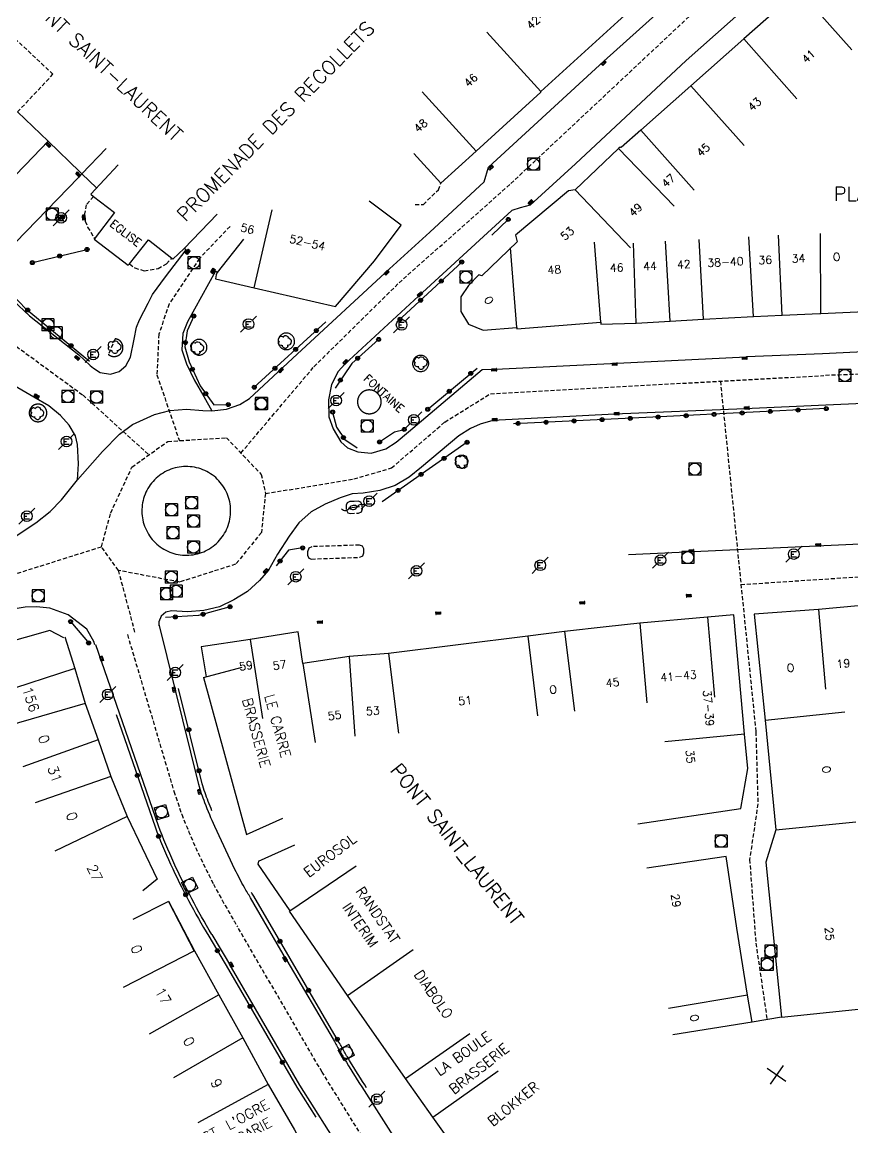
# Model space of a CAD drawing. Header units: millimetres. Extents: x 255000 to 256000, y 143000 to 144000.
# Drawn here: x 255532.5 to 255636.2, y 143504.8 to 143642.9 of the extents above; entities that cross this region are included whole.
import ezdxf
from ezdxf.enums import TextEntityAlignment as Align

# ---------------------------------------------------------------- set-up
doc = ezdxf.new("R2010")
doc.units = ezdxf.units.MM
doc.linetypes.add('DASHED', pattern=[0.75, 0.5, -0.25])
doc.layers.get('0').update_dxf_attribs({"linetype": 'CONTINUOUS'})
for name, color, linetype in [('W0001', 6, 'DASHED'), ('W0008', 7, 'CONTINUOUS'), ('W0100', 7, 'CONTINUOUS'), ('W0112', 1, 'DASHED'), ('W0300', 7, 'CONTINUOUS'), ('W0310', 3, 'CONTINUOUS'), ('W0322', 7, 'CONTINUOUS'), ('W0400', 7, 'CONTINUOUS'), ('W0420', 7, 'CONTINUOUS'), ('W0471', 7, 'CONTINUOUS'), ('W0984', 7, 'CONTINUOUS'), ('W0989', 7, 'CONTINUOUS'), ('W0991', 7, 'CONTINUOUS'), ('W1102', 7, 'CONTINUOUS')]:
    doc.layers.add(name, color=color, linetype=linetype)
doc.styles.get("Standard").update_dxf_attribs({"font": 'romans.shx', "width": 0.85})

# ---------------------------------------------------------------- blocks, each defined once
blk = doc.blocks.new('t991o')
at = {"color": 0, "linetype": 'Continuous'}
for p, q in [((-1, 1), (1, -1)), ((-1, -1), (1, 1))]:
    blk.add_line(p, q, dxfattribs=at)
blk = doc.blocks.new('T400')
for p, q in [((-0.15, 0.3), (0.15, 0.3)), ((-0.15, -0.25), (-0.15, 0.3)), ((-0.15, 0.15), (0.15, 0.15)), ((-0.15, 0), (0.15, 0)), ((0.15, 0.3), (0.15, -0.25)), ((-0.15, -0.15), (0.15, -0.15)), ((-0.15, -0.25), (-0.15, -0.3)), ((-0.15, -0.3), (0.15, -0.3)), ((0.15, -0.3), (0.15, -0.25))]:
    blk.add_line(p, q)
blk = doc.blocks.new('T420')
for p, q in [((0.75, 0.75), (-0.75, 0.75)), ((-0.75, 0.75), (-0.75, -0.75)), ((0.75, 0.75), (0.75, -0.75)), ((0.75, -0.75), (-0.75, -0.75))]:
    blk.add_line(p, q)
blk.add_ellipse((0, 0), major_axis=(-0.53, 0.53), ratio=1, start_param=3.926991, end_param=10.210176)
blk = doc.blocks.new('T471')
for p, q in [((-0.333334, 0.333334), (-0.333334, -0.333334)), ((-0.333334, 0.333334), (0.333334, 0.333334)), ((-0.333334, 0), (0, 0)), ((0.500001, 0.500001), (1.000002, 1.000002)), ((-0.500001, -0.500001), (-1.000002, -1.000002)), ((-0.333334, -0.333334), (0.333334, -0.333334))]:
    blk.add_line(p, q)
blk.add_ellipse((0, 0), major_axis=(0.471405, 0.471405), ratio=1, start_param=5.4977871438, end_param=11.780972451)
blk = doc.blocks.new('T300')
for p, q in [((-0.8, 0.51), (-0.86, 0.34)), ((-0.86, 0.34), (-0.86, 0.17)), ((-0.86, 0.17), (-0.74, 0.06)), ((-0.69, 0.63), (-0.8, 0.51)), ((-0.8, -0.06), (-0.74, 0.06)), ((-0.74, 0.06), (-0.69, 0.11)), ((-0.57, 0.69), (-0.69, 0.63)), ((-0.46, 0.69), (-0.57, 0.69)), ((-0.29, 0.63), (-0.46, 0.69)), ((-0.29, 0.63), (-0.17, 0.74)), ((-0.23, 0.57), (-0.29, 0.63)), ((-0.17, 0.74), (-0.06, 0.8)), ((-0.06, 0.8), (0.06, 0.8)), ((0.06, 0.8), (0.23, 0.74)), ((0.23, 0.74), (0.34, 0.63)), ((0.34, 0.63), (0.4, 0.51)), ((0.46, 0.46), (0.34, 0.46)), ((0.4, 0.51), (0.4, 0.46)), ((0.57, 0.4), (0.46, 0.46)), ((0.57, 0.4), (0.69, 0.29)), ((0.69, 0.29), (0.74, 0.17)), ((0.74, 0.06), (0.69, -0.17)), ((0.74, 0.17), (0.74, 0.06)), ((-0.8, -0.17), (-0.8, -0.06)), ((-0.8, -0.23), (-0.8, -0.17)), ((-0.74, -0.34), (-0.8, -0.23)), ((-0.69, -0.4), (-0.74, -0.34)), ((-0.51, -0.46), (-0.69, -0.4)), ((-0.4, -0.46), (-0.51, -0.46)), ((-0.4, -0.46), (-0.34, -0.46)), ((-0.34, -0.46), (-0.34, -0.4)), ((-0.34, -0.51), (-0.34, -0.46)), ((-0.29, -0.63), (-0.34, -0.51)), ((-0.17, -0.74), (-0.29, -0.63)), ((-0.06, -0.8), (-0.17, -0.74)), ((0.06, -0.8), (-0.06, -0.8)), ((0.17, -0.74), (0.06, -0.8)), ((0.23, -0.69), (0.17, -0.74)), ((0.29, -0.46), (0.23, -0.46)), ((0.29, -0.63), (0.23, -0.69)), ((0.46, -0.4), (0.29, -0.46)), ((0.34, -0.51), (0.29, -0.63)), ((0.34, -0.51), (0.34, -0.46)), ((0.57, -0.34), (0.46, -0.4)), ((0.63, -0.29), (0.57, -0.34)), ((0.69, -0.17), (0.63, -0.29))]:
    blk.add_line(p, q)
blk = doc.blocks.new('t322o')
at = {"color": 0, "linetype": 'Continuous'}
for radius in [0.25, 0.15]:
    blk.add_circle((0, 0), radius, dxfattribs=at)
blk = doc.blocks.new('t310o')
at = {"color": 0, "linetype": 'Continuous'}
for centre, start, end in [((-0.5, 0.38), 216.8699, 323.1304), ((0.5, -0.37), 36.8699, 143.1303)]:
    blk.add_arc(centre, 0.625, start, end, dxfattribs=at)

msp = doc.modelspace()

# ---------------------------------------------------------------- linework, layer by layer
at = {"layer": 'W0001'}
msp.add_line((255544.5, 143574.42), (255546.56, 143566.63), dxfattribs=at)
for points in [[(255911.01, 143716.81), (255893.65, 143710.87), (255879.8, 143705.88), (255868.29, 143701.37), (255854.6, 143695.61), (255837.48, 143686.89), (255825.19, 143679.42), (255819.59, 143676.14), (255807.61, 143667.11), (255795.63, 143658.24), (255785.21, 143650.61), (255768.87, 143640.8), (255754.24, 143631.46), (255745.06, 143625.86), (255735.89, 143621.34), (255720.79, 143613.71), (255705.39, 143605.46), (255701.06, 143603.55), (255697.76, 143602.74), (255694.7, 143601.87), (255691.4, 143601.31), (255686.92, 143600.81), (255671.53, 143600.06), (255632.6, 143598.74)], [(255559.81, 143589.06), (255568.92, 143599.83), (255579.55, 143610.31), (255593.51, 143622.71), (255616.65, 143644.41)], [(255493.96, 143632.75), (255507.19, 143618.58), (255518.08, 143610.32), (255529.35, 143604.16), (255540.1, 143596.29), (255548.32, 143588.83)], [(255558.46, 143617.37), (255554.63, 143613.36), (255550.85, 143607.68), (255549.56, 143603.89), (255549.33, 143598.82), (255552.13, 143590.6)], [(255622.24, 143572.63), (255685.63, 143576.81), (255690.92, 143577.59), (255696.36, 143579.46), (255699.63, 143582.89), (255702.43, 143586.93), (255703.21, 143589.74), (255703.36, 143593.32), (255702.28, 143597.36), (255700.02, 143603.3)], [(255455.27, 143557.64), (255470.5, 143560.96), (255482.98, 143560.16), (255492.72, 143561.77), (255514.02, 143568.41), (255542.4, 143577.35), (255543.57, 143581.58), (255546.2, 143587.31), (255550.67, 143590.51), (255558, 143590.97), (255562.35, 143586.39), (255562.88, 143583.99), (255573.92, 143585.82), (255578.61, 143587.19), (255585.26, 143592.92), (255590.98, 143596.47), (255632.6, 143598.74)], [(255619.67, 143598.04), (255624.1, 143554.25), (255624.35, 143545.23), (255623.32, 143538.27), (255624.1, 143527.83), (255625.5, 143518.29)], [(255562.87, 143584.02), (255562.37, 143579.15), (255559.15, 143575.16), (255552.17, 143572.94), (255544.52, 143574.39), (255542.4, 143577.35)], [(255545.65, 143566.38), (255551.44, 143546.81), (255552.42, 143543.93)]]:
    msp.add_lwpolyline(points, dxfattribs=at)
msp.add_lwpolyline([(255585.24, 143487.14), (255569.94, 143511.74), (255559.39, 143529.87, -0.014565), (255556.38, 143535.22, -0.027397), (255552.42, 143543.93)], format="xyb", dxfattribs=at)
at = {"layer": 'W0008'}
for p, q in [((255531.92, 143631.66), (255535.73, 143628.02)), ((255539.96, 143623.95), (255542.98, 143627.1)), ((255539.96, 143623.95), (255541.8, 143622.18)), ((255608.21, 143576.4), (255637.13, 143577.71)), ((255565.56, 143525.68), (255561.02, 143533.49)), ((255556.19, 143528.93), (255558.65, 143524.78))]:
    msp.add_line(p, q, dxfattribs=at)
for points in [[(255578.38, 143612.05), (255583.38, 143616.65), (255590.18, 143622.92), (255590.72, 143624.75), (255605.14, 143637.99), (255631.01, 143661.29), (255655.21, 143682.75), (255667.53, 143693.59), (255669.17, 143693.77), (255678.3, 143701.99), (255681.93, 143705), (255682.06, 143705.09), (255682.58, 143706.9), (255699.46, 143721.87), (255728.11, 143747.13), (255729.21, 143748.47), (255729.49, 143749.08), (255729.73, 143750.04), (255729.8, 143751.74), (255729.82, 143753.36), (255720.77, 143768.08)], [(255773.9, 143763.79), (255748.22, 143748.32), (255726.25, 143735.17), (255722.29, 143732.54), (255714.02, 143725.45), (255695.8, 143709.31), (255687.21, 143701.61), (255685.35, 143701.32), (255681.67, 143697.9), (255672.48, 143690), (255672.09, 143688.37), (255646.52, 143665.74), (255615.42, 143638.09), (255601.58, 143625.2), (255595.93, 143620.03), (255594.67, 143619.68), (255593.64, 143619.36)], [(255632.42, 143601.5), (255650.35, 143602.35), (255688.58, 143604.13), (255691.64, 143604.41), (255694.4, 143604.91), (255697.15, 143605.61), (255700.19, 143606.58), (255704.19, 143608.2), (255721.87, 143617.91), (255723.61, 143621.19), (255732.38, 143625.43), (255736.55, 143627.66), (255740.09, 143629.84), (255744.05, 143632.43), (255760.41, 143643.23), (255764.33, 143645.78), (255767.55, 143644.14), (255771.84, 143646.7), (255776.43, 143649.5), (255783.08, 143653.57), (255783.88, 143654.04)], [(255525.72, 143617.69), (255532.91, 143625.04), (255535.73, 143628.02), (255539.71, 143624.2), (255539.96, 143623.95), (255539.53, 143623.48), (255530.38, 143614.01)], [(255593.64, 143619.36), (255581.99, 143608.66), (255572.79, 143600.14), (255571.97, 143599.24), (255571.12, 143597.6), (255570.74, 143595.7), (255570.8, 143593.59), (255571.32, 143592.1), (255572.3, 143590.45), (255573.12, 143589.71), (255574.39, 143589.19), (255576.07, 143589.02), (255577.92, 143589.57), (255579.2, 143590.4), (255580.72, 143591.69), (255589.92, 143599.51), (255591.64, 143599.55), (255606.79, 143600.3), (255622.89, 143601.06), (255622.97, 143601.1), (255632.42, 143601.5)], [(255539.4, 143585.69), (255539.52, 143587.7), (255539.43, 143590.13), (255539.17, 143591.21), (255538.37, 143592.55), (255537.3, 143593.73), (255535.82, 143594.95), (255533.95, 143596.04), (255526.73, 143600.25), (255523.69, 143602.04), (255510.77, 143612), (255507.86, 143615), (255505.16, 143617.67), (255505.31, 143617.8)], [(255531.37, 143608.12), (255533.41, 143606.19), (255539.57, 143601.31), (255541.01, 143600.01), (255541.39, 143599.65), (255542.26, 143599.12), (255543.55, 143598.92), (255544.63, 143599.25), (255545.43, 143599.93), (255546.01, 143601.04), (255546.47, 143603.27), (255546.76, 143604.79), (255547.14, 143605.68), (255548.23, 143607.77), (255548.79, 143608.85), (255550.41, 143611.07), (255552.98, 143614.42), (255552.72, 143614.62)], [(255527.57, 143576.63), (255531.64, 143578.63), (255534.2, 143580.32), (255536.01, 143581.77), (255537.41, 143583.22), (255539.4, 143585.69), (255542.53, 143589.26), (255544.65, 143591.41), (255546.29, 143592.61), (255549.01, 143593.86), (255550.95, 143594.36), (255553.01, 143594.52), (255555.04, 143594.35), (255556.2, 143594.33), (255558.03, 143594.53), (255559.66, 143595.11), (255560.88, 143595.87), (255566.84, 143601.42), (255578.38, 143612.05)], [(255556.83, 143611.59), (255556.64, 143611.76), (255553.15, 143605.44), (255552.58, 143603.97), (255552.45, 143601.95), (255553.03, 143600.19), (255553.98, 143598.19), (255555.18, 143596.11), (255556.2, 143594.33)], [(255715.42, 143607.85), (255701.91, 143600.6), (255699.53, 143599.54), (255697.48, 143598.83), (255695.91, 143598.44), (255692.68, 143597.82), (255687.34, 143597.46), (255632.85, 143595.05)], [(255632.85, 143595.05), (255622.71, 143594.58), (255606.47, 143593.9), (255591.26, 143593.1), (255589.68, 143592.67), (255588.48, 143592.14), (255587.02, 143591.19), (255582.37, 143587.31), (255580.8, 143586.04), (255579.05, 143585.02), (255577.14, 143584.38), (255575.09, 143584.04), (255573.69, 143583.94), (255572.21, 143583.47), (255570.35, 143582.69), (255568.6, 143581.71), (255567.05, 143580.34), (255565.83, 143578.67), (255564.38, 143576.41), (255563.27, 143574.42), (255562.12, 143573.14), (255560.64, 143571.77), (255558.93, 143570.7), (255557.15, 143569.86), (255555.18, 143569.39), (255553.15, 143569.21), (255551.13, 143569.33), (255550.42, 143569.18), (255549.85, 143568.7), (255549.58, 143567.97), (255549.57, 143567.48)], [(255541.58, 143565.11), (255541.44, 143565.52), (255540.56, 143567.07), (255538.24, 143568.83), (255535.94, 143569.69), (255534.31, 143569.86), (255532.87, 143569.82), (255531.37, 143569.55), (255530.37, 143569.28)]]:
    msp.add_lwpolyline(points, dxfattribs=at)
for points in [[(255564.79, 143603.77, 0.049127), (255564.65, 143603.62, 0.049127), (255564.55, 143603.44, 0.049127), (255564.48, 143603.25, 0.049127), (255564.45, 143603.05, 0.049127), (255564.46, 143602.85, 0.049127), (255564.51, 143602.66, 0.049126), (255564.6, 143602.47, 0.049126), (255564.72, 143602.31, 0.049126), (255564.87, 143602.17, 0.049126), (255565.04, 143602.07, 0.049127), (255565.23, 143602, 0.049127), (255565.43, 143601.97, 0.049127), (255565.64, 143601.98, 0.049127), (255565.83, 143602.03, 0.049127), (255566.02, 143602.12, 0.049127), (255566.18, 143602.24, 0.049127), (255566.31, 143602.39, 0.049127), (255566.42, 143602.56, 0.049127), (255566.49, 143602.76, 0.049127), (255566.51, 143602.96, 0.049127), (255566.5, 143603.16, 0.049127), (255566.45, 143603.35, 0.049126), (255566.37, 143603.54, 0.049126), (255566.25, 143603.7, 0.049126), (255566.1, 143603.84, 0.049126), (255565.92, 143603.94, 0.049127), (255565.73, 143604.01, 0.049127), (255565.53, 143604.04, 0.049127), (255565.33, 143604.03, 0.049127), (255565.13, 143603.98, 0.049127), (255564.95, 143603.89, 0.049127)], [(255554.75, 143603.24, 0.049154), (255554.56, 143603.25, 0.04915), (255554.37, 143603.23, 0.049142), (255554.18, 143603.17, 0.049132), (255554.02, 143603.07, 0.049121), (255553.87, 143602.94, 0.049111), (255553.76, 143602.79, 0.049104), (255553.67, 143602.62, 0.0491), (255553.62, 143602.43, 0.0491), (255553.61, 143602.24, 0.049104), (255553.63, 143602.05, 0.049111), (255553.69, 143601.87, 0.049121), (255553.79, 143601.7, 0.049132), (255553.92, 143601.56, 0.049142), (255554.07, 143601.44, 0.04915), (255554.24, 143601.35, 0.049154), (255554.43, 143601.3, 0.049154), (255554.62, 143601.29, 0.04915), (255554.81, 143601.32, 0.049142), (255554.99, 143601.38, 0.049132), (255555.16, 143601.47, 0.049121), (255555.3, 143601.6, 0.049111), (255555.42, 143601.75, 0.049104), (255555.51, 143601.93, 0.0491), (255555.56, 143602.11, 0.0491), (255555.57, 143602.3, 0.049104), (255555.54, 143602.49, 0.049111), (255555.48, 143602.68, 0.049121), (255555.39, 143602.84, 0.049132), (255555.26, 143602.99, 0.049142), (255555.11, 143603.1, 0.04915), (255554.93, 143603.19, 0.049154)], [(255582, 143599.27, 0.04913), (255582.19, 143599.24, 0.04913), (255582.39, 143599.25, 0.049129), (255582.58, 143599.3, 0.049128), (255582.76, 143599.38, 0.049126), (255582.92, 143599.5, 0.049125), (255583.05, 143599.64, 0.049124), (255583.16, 143599.81, 0.049123), (255583.22, 143599.99, 0.049123), (255583.26, 143600.19, 0.049124), (255583.25, 143600.39, 0.049125), (255583.2, 143600.58, 0.049126), (255583.12, 143600.76, 0.049128), (255583, 143600.92, 0.049129), (255582.86, 143601.05, 0.04913), (255582.69, 143601.15, 0.04913), (255582.5, 143601.22, 0.04913), (255582.31, 143601.25, 0.04913), (255582.11, 143601.24, 0.049129), (255581.92, 143601.2, 0.049128), (255581.74, 143601.11, 0.049126), (255581.58, 143601, 0.049125), (255581.45, 143600.85, 0.049124), (255581.34, 143600.68, 0.049123), (255581.28, 143600.5, 0.049123), (255581.25, 143600.3, 0.049124), (255581.25, 143600.11, 0.049125), (255581.3, 143599.92, 0.049126), (255581.38, 143599.74, 0.049128), (255581.5, 143599.58, 0.049129), (255581.64, 143599.44, 0.04913), (255581.81, 143599.34, 0.04913)], [(255556.76, 143577.77, 0.04913), (255557.48, 143578.58, 0.049129), (255558.03, 143579.52, 0.049128), (255558.38, 143580.54, 0.049127), (255558.53, 143581.62, 0.049126), (255558.46, 143582.7, 0.049125), (255558.19, 143583.76, 0.049125), (255557.71, 143584.73, 0.049124), (255557.06, 143585.6, 0.049124), (255556.24, 143586.32, 0.049125), (255555.3, 143586.87, 0.049125), (255554.28, 143587.22, 0.049126), (255553.2, 143587.37, 0.049127), (255552.12, 143587.31, 0.049128), (255551.07, 143587.03, 0.049129), (255550.09, 143586.55, 0.04913), (255549.22, 143585.9, 0.04913), (255548.5, 143585.08, 0.049129), (255547.95, 143584.15, 0.049128), (255547.6, 143583.12, 0.049127), (255547.45, 143582.04, 0.049126), (255547.52, 143580.96, 0.049125), (255547.79, 143579.91, 0.049125), (255548.27, 143578.93, 0.049124), (255548.92, 143578.07, 0.049124), (255549.74, 143577.34, 0.049125), (255550.68, 143576.8, 0.049125), (255551.7, 143576.44, 0.049126), (255552.78, 143576.29, 0.049127), (255553.86, 143576.36, 0.049128), (255554.91, 143576.63, 0.049129), (255555.89, 143577.11, 0.04913)]]:
    msp.add_lwpolyline(points, format="xyb", close=True, dxfattribs=at)
for points in [[(255561.02, 143533.49, -0.012492), (255560.26, 143534.78, -0.017454), (255559.07, 143537.05), (255556.56, 143542.41, -0.018956), (255555.32, 143545.37, -0.029656), (255554.55, 143547.64), (255549.59, 143567.67)], [(255556.19, 143528.93, -0.021078), (255553.68, 143533.39, -0.034286), (255549.52, 143542.5), (255541.7, 143565.08)], [(255536.28, 143486.31), (255548.2, 143487.9), (255562.6, 143489.79), (255563.82, 143488.24), (255570.59, 143489.12, 0.230675), (255574.29, 143491.92, 0.109775), (255575, 143494.2, 0.042414), (255575, 143496.54, 0.124496), (255574.33, 143498.78), (255567.17, 143510.09), (255558.65, 143524.78)], [(255565.56, 143525.68), (255571.32, 143515.84, -0.004678), (255572.01, 143514.62, 0.006752), (255572.71, 143513.4, 0.007831), (255574.9, 143509.88), (255585.16, 143493.83), (255597.64, 143474.38)]]:
    msp.add_lwpolyline(points, format="xyb", dxfattribs=at)
at = {"layer": 'W0100'}
for p, q in [((255555.13, 143561.01), (255559.95, 143562.33)), ((255555.13, 143561.01), (255560.5, 143541.39)), ((255560.5, 143541.39), (255565.06, 143543.43)), ((255561.99, 143538.07), (255566.55, 143540.11)), ((255550.77, 143533.05), (255546.32, 143530.78)), ((255550.77, 143533.05), (255553.96, 143526.82)), ((255565.88, 143531.84), (255565.93, 143531.87))]:
    msp.add_line(p, q, dxfattribs=at)
for points in [[(255581.4, 143626.47), (255584.77, 143622.77), (255589.17, 143626.78), (255597.27, 143634.13), (255597.24, 143634.23), (255606.86, 143642.96), (255612.83, 143648.38), (255619.03, 143654.01), (255615.67, 143657.71)], [(255629.46, 143646.89), (255622.58, 143640.78), (255616, 143634.93), (255609.75, 143629.39), (255607.3, 143627.21), (255607.18, 143627.28), (255606.97, 143627.08), (255601.54, 143621.92), (255600.7, 143621.8), (255594.1, 143616.29), (255594.3, 143615.44)], [(255632.1, 143606.47), (255632.22, 143606.47), (255636.8, 143606.69), (255644.07, 143606.99), (255653.1, 143607.45), (255657.16, 143607.57), (255665.1, 143607.87), (255672.59, 143608.34), (255673.21, 143606.47), (255677.27, 143607.56), (255682.35, 143609.13), (255682.36, 143608.89), (255690.11, 143609.9), (255700.43, 143614.46), (255710.1, 143618.98), (255719.02, 143622.94), (255723.58, 143624.94), (255746.06, 143636.25), (255743.81, 143640.71)], [(255544.47, 143625.07), (255541.08, 143621.39), (255541.41, 143621.09), (255544.04, 143619.11), (255541.48, 143615.77), (255545.72, 143612.52), (255545.91, 143612.68), (255548.29, 143615.67), (255551.19, 143613.38), (255551.32, 143613.27), (255552.72, 143614.62), (255556.84, 143618.91)], [(255560.13, 143615.78), (255556.83, 143611.59), (255556.73, 143611.32), (255556.63, 143610.82), (255561.47, 143609.7), (255571.62, 143607.34), (255576.47, 143613.07), (255579.81, 143617.53), (255575.81, 143620.53)], [(255594.3, 143615.44), (255589.88, 143611.18), (255589.53, 143611.3), (255588.23, 143609.97), (255587.28, 143608.55), (255587.27, 143606.73), (255588.23, 143605.17), (255590.04, 143604.4), (255594.24, 143604.73), (255594.26, 143604.58), (255604.73, 143605.41), (255604.76, 143605.15), (255609.14, 143605.29), (255613.39, 143605.53), (255617.58, 143605.76), (255623.79, 143606.1), (255627.38, 143606.26), (255632.1, 143606.47)], [(255609.37, 143542.74), (255622.23, 143544.67), (255623.09, 143549.66), (255622.69, 143553.92), (255621.36, 143568.83), (255618.06, 143568.55), (255609.6, 143567.81), (255605.41, 143567.35)], [(255636.89, 143569.96), (255631.92, 143569.52), (255623.88, 143568.91), (255625.27, 143555.68), (255626.61, 143542), (255625.34, 143537.95), (255627.32, 143518.61), (255623.63, 143517.96), (255623.06, 143521.34), (255621.72, 143529.69), (255620.38, 143538.67), (255610.48, 143537.19)], [(255537.7, 143565.98), (255535.97, 143566.9), (255526.39, 143564.19), (255513.41, 143560.45), (255500.47, 143556.72), (255493.97, 143554.84), (255487.44, 143552.96), (255482.46, 143551.53), (255481.08, 143548.95), (255483.46, 143543.32), (255485.19, 143539.11), (255489.82, 143541.01)], [(255537.81, 143566.09), (255539.08, 143562.16), (255540.36, 143557.78), (255542, 143553.22), (255543.58, 143548.65), (255545.61, 143543.64), (255549.36, 143535.82), (255547.56, 143534.37)], [(255605.41, 143567.35), (255600.22, 143566.75), (255595.62, 143566.17), (255578.25, 143564.01), (255573.32, 143563.66), (255573.32, 143563.65), (255567.56, 143562.76), (255566.94, 143566.71), (255560.95, 143565.78), (255554.85, 143564.83), (255555.49, 143561.11)], [(255561.99, 143538.07), (255561.94, 143537.72), (255565.93, 143531.87)], [(255550.78, 143533.06), (255554, 143526.86), (255557.04, 143521.39), (255560.05, 143516), (255563.23, 143510.17), (255566.5, 143504.5), (255570.62, 143497), (255570.85, 143495.51), (255570.77, 143495.08), (255570.12, 143493.76), (255569.81, 143493.41), (255568.47, 143492.69), (255561.11, 143491.7), (255553.19, 143490.84), (255546.15, 143489.88), (255539.27, 143489.02)], [(255602.65, 143481.07), (255599, 143482.29), (255593.44, 143490.18), (255594.49, 143490.93), (255589.92, 143497.46), (255583.79, 143506.08), (255580.38, 143510.94), (255573.13, 143521.3), (255565.88, 143531.84)]]:
    msp.add_lwpolyline(points, dxfattribs=at)
at = {"layer": 'W0112'}
msp.add_line((255544.12, 143603.33), (255543.26, 143601.38), dxfattribs=at)
for points in [[(255530.85, 143630.61), (255531.92, 143631.66), (255536.35, 143636.37), (255525.41, 143646.64)], [(255581.55, 143620.11), (255582.59, 143620.1), (255584.46, 143621.94), (255584.77, 143622.77)], [(255541.41, 143621.09), (255540.48, 143620.05), (255540.3, 143618.92), (255540.36, 143618.01), (255540.68, 143617.28), (255541.53, 143615.84)], [(255545.91, 143612.68), (255546.55, 143612.17), (255547.75, 143611.83), (255549.49, 143612.09), (255550.52, 143612.71), (255551.19, 143613.38)], [(255588.11, 143588.24), (255587.98, 143588.62), (255587.58, 143588.77), (255587.1, 143588.75), (255586.67, 143588.52), (255586.6, 143588.16), (255586.64, 143587.65), (255586.8, 143587.29), (255587.17, 143587.2), (255587.68, 143587.16), (255588.05, 143587.38), (255588.12, 143587.75), (255588.11, 143588.24)], [(255572.96, 143582.01), (255573.14, 143581.6), (255573.49, 143581.51), (255574.5, 143581.55), (255574.87, 143581.71), (255574.99, 143582.07), (255574.97, 143582.56), (255574.8, 143582.92), (255574.44, 143583.04), (255573.95, 143583.01), (255573.39, 143583.01), (255573.08, 143582.85), (255572.94, 143582.53), (255572.96, 143582.01)], [(255568.67, 143577.36), (255568.28, 143577.18), (255568.13, 143576.71), (255568.12, 143576.32), (255568.3, 143575.93), (255568.61, 143575.82), (255574.66, 143576.03), (255575.02, 143576.2), (255575.16, 143576.58), (255575.14, 143577.08), (255574.98, 143577.42), (255574.61, 143577.56), (255568.67, 143577.36)]]:
    msp.add_lwpolyline(points, dxfattribs=at)
msp.add_lwpolyline([(255543.26, 143601.38, 0.048964), (255543.44, 143601.26, 0.048965), (255543.64, 143601.17, 0.048965), (255543.85, 143601.12, 0.048966), (255544.07, 143601.12, 0.048966), (255544.28, 143601.16, 0.048967), (255544.49, 143601.24, 0.048967), (255544.67, 143601.35, 0.048967), (255544.83, 143601.5, 0.048967), (255544.95, 143601.68, 0.048966), (255545.04, 143601.88, 0.048966), (255545.08, 143602.09, 0.048965), (255545.09, 143602.31, 0.048965), (255545.05, 143602.52, 0.048964), (255544.97, 143602.73, 0.048964), (255544.86, 143602.91, 0.048964), (255544.71, 143603.07, 0.048964), (255544.53, 143603.19, 0.048965), (255544.33, 143603.28, 0.048965), (255544.12, 143603.33, 0.048965)], format="xyb", dxfattribs=at)
for points in [[(255576.74, 143596.63, 0.049138), (255576.5, 143596.78, 0.049136), (255576.22, 143596.88, 0.049133), (255575.94, 143596.93, 0.049129), (255575.65, 143596.92, 0.049125), (255575.36, 143596.85, 0.04912), (255575.1, 143596.73, 0.049117), (255574.86, 143596.56, 0.049116), (255574.67, 143596.34, 0.049116), (255574.51, 143596.09, 0.049117), (255574.41, 143595.82, 0.04912), (255574.37, 143595.54, 0.049125), (255574.38, 143595.24, 0.049129), (255574.45, 143594.96, 0.049133), (255574.57, 143594.7, 0.049136), (255574.74, 143594.46, 0.049138), (255574.95, 143594.27, 0.049138), (255575.2, 143594.11, 0.049136), (255575.47, 143594.01, 0.049133), (255575.76, 143593.97, 0.049129), (255576.05, 143593.98, 0.049125), (255576.33, 143594.05, 0.04912), (255576.6, 143594.17, 0.049117), (255576.83, 143594.34, 0.049116), (255577.03, 143594.55, 0.049116), (255577.18, 143594.8, 0.049117), (255577.28, 143595.07, 0.04912), (255577.33, 143595.36, 0.049125), (255577.32, 143595.65, 0.049129), (255577.25, 143595.93, 0.049133), (255577.13, 143596.2, 0.049136), (255576.96, 143596.43, 0.049138)], [(255533.42, 143593.8, 0.049132), (255533.49, 143593.59, 0.049131), (255533.6, 143593.41, 0.04913), (255533.75, 143593.25, 0.049128), (255533.92, 143593.12, 0.049126), (255534.11, 143593.03, 0.049124), (255534.32, 143592.98, 0.049123), (255534.54, 143592.97, 0.049122), (255534.75, 143593, 0.049122), (255534.95, 143593.07, 0.049123), (255535.14, 143593.18, 0.049124), (255535.3, 143593.33, 0.049126), (255535.43, 143593.5, 0.049128), (255535.52, 143593.7, 0.04913), (255535.57, 143593.9, 0.049131), (255535.58, 143594.12, 0.049132), (255535.55, 143594.33, 0.049132), (255535.48, 143594.54, 0.049131), (255535.37, 143594.72, 0.04913), (255535.22, 143594.88, 0.049128), (255535.05, 143595.01, 0.049126), (255534.85, 143595.1, 0.049124), (255534.64, 143595.15, 0.049123), (255534.43, 143595.16, 0.049122), (255534.22, 143595.13, 0.049122), (255534.01, 143595.06, 0.049123), (255533.83, 143594.95, 0.049124), (255533.67, 143594.8, 0.049126), (255533.54, 143594.63, 0.049128), (255533.45, 143594.44, 0.04913), (255533.4, 143594.23, 0.049131), (255533.38, 143594.01, 0.049132)]]:
    msp.add_lwpolyline(points, format="xyb", close=True, dxfattribs=at)
at = {"layer": 'W0310'}
msp.add_line((255573.36, 143582.2), (255574.61, 143582.36), dxfattribs=at)
at = {"layer": 'W0322'}
for p, q in [((255593.18, 143618.23), (255591.12, 143616.29)), ((255533.78, 143612.84), (255540.95, 143614.56)), ((255587.38, 143612.91), (255579.42, 143605.52)), ((255561.48, 143597.28), (255570.41, 143605.44)), ((255583.13, 143594.52), (255589.3, 143599.67)), ((255588.05, 143590.4), (255577.44, 143582.98)), ((255538.54, 143568.01), (255540.91, 143565.21))]:
    msp.add_line(p, q, dxfattribs=at)
for points in [[(255537.55, 143618.54), (255537.58, 143618.11), (255537.28, 143618.13), (255537.17, 143618.52)], [(255530.76, 143609.41), (255532.87, 143607.17), (255540.91, 143600.55)], [(255553.92, 143606.17), (255553.1, 143604.33), (255552.82, 143602.33), (255553.35, 143600.44), (255554.71, 143597.46), (255556.44, 143595.08), (255558.34, 143595.11), (255558.33, 143595.1)], [(255577, 143603.24), (255573.68, 143600.25), (255571.58, 143597.18)], [(255571.26, 143594.18), (255571.75, 143592.3), (255572.78, 143590.73), (255574.32, 143589.72)], [(255632.88, 143594.6), (255612.97, 143593.6), (255593.83, 143592.72)], [(255577.12, 143590.44), (255578.99, 143591.69), (255580.21, 143592)], [(255567.52, 143577.21), (255565.75, 143576.93), (255564.23, 143574.95)], [(255558.46, 143569.85), (255554.5, 143568.76), (255550.39, 143568.51)]]:
    msp.add_lwpolyline(points, dxfattribs=at)
for points in [[(255556.2, 143544.36, -0.007463), (255555.74, 143545.53, -0.029657), (255554.99, 143547.75), (255552.04, 143559.64)], [(255544.24, 143556.39), (255549.1, 143542.35, 0.034286), (255553.28, 143533.18, 0.021078), (255555.81, 143528.7), (255558.26, 143524.56), (255566.79, 143509.86), (255569.17, 143506.09)], [(255575.5, 143509.78), (255575.28, 143510.12, -0.007831), (255573.1, 143513.63, -0.00678), (255572.4, 143514.84, 0.004707), (255571.71, 143516.07), (255565.95, 143525.91), (255565.95, 143525.91), (255561.41, 143533.72, -0.004434), (255561.12, 143534.18)]]:
    msp.add_lwpolyline(points, format="xyb", dxfattribs=at)
at = {"layer": 'W1102'}
for p, q in [((255629.46, 143646.89), (255636.1, 143639.41)), ((255597.24, 143634.23), (255590.52, 143641.63)), ((255622.58, 143640.78), (255629.22, 143633.3)), ((255589.17, 143626.78), (255582.45, 143634.18)), ((255616, 143634.93), (255622.64, 143627.46)), ((255609.75, 143629.39), (255616.39, 143621.91)), ((255606.97, 143627.08), (255613.91, 143619.88)), ((255601.54, 143621.92), (255608.43, 143614.67)), ((255561.47, 143609.7), (255563.72, 143619.44)), ((255617.58, 143605.76), (255617.03, 143615.74)), ((255623.79, 143606.1), (255623.24, 143616.08)), ((255627.38, 143606.26), (255626.93, 143616.25)), ((255632.22, 143606.47), (255632.17, 143616.47)), ((255594.24, 143604.73), (255593.45, 143614.7)), ((255604.73, 143605.41), (255603.94, 143615.38)), ((255609.14, 143605.29), (255608.82, 143615.29)), ((255613.39, 143605.53), (255612.84, 143615.51)), ((255631.92, 143569.52), (255632.8, 143559.56)), ((255609.6, 143567.81), (255610.47, 143557.84)), ((255618.06, 143568.55), (255618.93, 143558.58)), ((255595.62, 143566.17), (255596.86, 143556.25)), ((255600.22, 143566.75), (255601.46, 143556.83)), ((255560.95, 143565.78), (255562.49, 143555.9)), ((255573.32, 143563.66), (255574.03, 143553.68)), ((255578.25, 143564.01), (255579.49, 143554.08)), ((255539.08, 143562.16), (255529.57, 143559.08)), ((255567.56, 143562.76), (255569.1, 143552.88)), ((255540.36, 143557.78), (255530.76, 143554.98)), ((255625.27, 143555.68), (255635.21, 143556.72)), ((255622.69, 143553.92), (255612.73, 143552.99)), ((255542, 143553.22), (255532.58, 143549.84)), ((255543.58, 143548.65), (255534.14, 143545.37)), ((255545.61, 143543.64), (255536.59, 143539.32)), ((255626.61, 143542), (255636.57, 143542.98)), ((255565.93, 143531.87), (255574.19, 143537.5)), ((255554, 143526.86), (255545.1, 143522.3)), ((255573.13, 143521.3), (255581.32, 143527.03)), ((255557.04, 143521.39), (255548.34, 143516.45)), ((255623.06, 143521.34), (255613.2, 143519.68)), ((255627.32, 143518.61), (255637.27, 143519.62)), ((255623.63, 143517.96), (255613.75, 143516.4)), ((255580.38, 143510.94), (255588.38, 143516.56)), ((255560.05, 143516), (255551.39, 143511.01)), ((255583.79, 143506.08), (255591.94, 143511.88)), ((255563.23, 143510.17), (255554.45, 143505.39))]:
    msp.add_line(p, q, dxfattribs=at)

# ---------------------------------------------------------------- block references
at = {"layer": 'W0300'}
for p in [(255565.34, 143602.93), (255544.09, 143602.27), (255554.39, 143602.15), (255582.31, 143600.29), (255534.43, 143594.01), (255587.42, 143587.94)]:
    msp.add_blockref('T300', p, dxfattribs=at)
at = {"layer": 'W0310', "rotation": 7.226865346033385}
for p in [(255574.35, 143582.32), (255573.36, 143582.2)]:
    msp.add_blockref('t310o', p, dxfattribs=at)
at = {"layer": 'W0322'}
for p, rotation in [((255537.55, 143618.54), 274.6986805172994), ((255593.18, 143618.23), 223.1717280603058), ((255540.59, 143614.48), 13.51780349074229), ((255533.78, 143612.84), 13.51780349074229), ((255537.19, 143613.66), 13.51780349074229), ((255587.38, 143612.91), 222.8465886611742), ((255584.82, 143610.53), 222.8465886611742), ((255582.25, 143608.15), 222.8465886611742), ((255533.2, 143606.91), 320.5140574995649), ((255553.92, 143606.17), 245.9565766717074), ((255579.68, 143605.77), 222.8465886611742), ((255535.9, 143604.68), 320.5140574995649), ((255569.23, 143604.36), 42.41127122546619), ((255577, 143603.24), 221.9137771943414), ((255538.6, 143602.46), 320.5140574995649), ((255552.89, 143602.86), 261.978161639525), ((255566.64, 143602), 42.41127122546619), ((255574.39, 143600.9), 221.9137771943414), ((255553.76, 143599.53), 294.6162745722733), ((255564.06, 143599.64), 42.41127122546619), ((255588.51, 143599.01), 39.83663264454212), ((255572.24, 143598.16), 235.5962296331294), ((255555.43, 143596.47), 306.0316728257654), ((255561.48, 143597.28), 42.41127122546619), ((255585.82, 143596.77), 39.83663264454212), ((255558.23, 143595.11), 0.6946433113366759), ((255571.26, 143594.18), 284.6879548524099), ((255583.13, 143594.52), 39.83663264454212), ((255608.41, 143593.39), 182.6090813589217), ((255611.9, 143593.55), 182.6090813589217), ((255615.4, 143593.72), 182.8872387930326), ((255618.89, 143593.89), 182.8872387930326), ((255622.39, 143594.07), 182.8872387930326), ((255625.89, 143594.25), 182.8872387930326), ((255629.38, 143594.42), 182.8872387930326), ((255632.88, 143594.6), 182.8872387930326), ((255580.2, 143592), 14.19008677162303), ((255594.42, 143592.75), 182.6090813589217), ((255597.92, 143592.91), 182.6090813589217), ((255601.41, 143593.07), 182.6090813589217), ((255604.91, 143593.23), 182.6090813589217), ((255572.61, 143590.99), 303.2079620703242), ((255577.12, 143590.44), 33.90245669098066), ((255588.05, 143590.4), 214.9575588669978), ((255585.18, 143588.39), 214.9575588669978), ((255582.31, 143586.39), 214.9575588669978), ((255579.44, 143584.38), 214.9575588669978), ((255567.52, 143577.21), 188.9409871316489), ((255564.71, 143575.57), 232.5796394238297), ((255558.46, 143569.85), 195.4091852619991), ((255551.62, 143568.58), 183.5728678386464), ((255555.09, 143568.92), 195.4091852619991), ((255538.54, 143568.01), 310.1776423577401), ((255540.8, 143565.34), 310.1776423577401), ((255553.31, 143554.51), 13.92513377509921), ((255554.59, 143549.38), 13.92513377509921), ((255546.87, 143548.78), 199.1006326653626), ((255549.53, 143541.18), 200.9792761965747), ((255552.92, 143533.89), 206.9118419058643), ((255564.69, 143528.07), 30.19161177407809), ((255556.88, 143526.88), 210.700329272417), ((255568.26, 143521.95), 30.31756046237313), ((255560.95, 143519.93), 210.1160612304357), ((255571.84, 143515.84), 29.97654277749273), ((255564.99, 143512.96), 210.1160612304357)]:
    msp.add_blockref('t322o', p, dxfattribs=dict(at, rotation=rotation))
at = {"layer": 'W0400'}
for p, rotation in [((255605.1, 143637.77), 313.4850928277866), ((255535.77, 143627.53), 46.18400493813704), ((255539.51, 143623.85), 46.38517342429441), ((255591.01, 143624.71), 132.9750421156624), ((255595.98, 143620.39), 133.2423777960638), ((255540.19, 143618.46), 183.6310964771379), ((255553.16, 143614.17), 142.4828121528166), ((255556.33, 143611.81), 329.3326815061585), ((255578.01, 143611.58), 312.5687337105015), ((255582.14, 143608.86), 311.7718765576578), ((255539.37, 143600.95), 49.46618016508637), ((255572.85, 143600.41), 313.3320182626192), ((255622.73, 143600.91), 91.70879447371823), ((255564.81, 143599.41), 133.9119607728387), ((255591.44, 143599.45), 91.08092418666068), ((255606.49, 143600.15), 93.0042562684642), ((255534.35, 143596.18), 59.0248276921235), ((255606.74, 143593.97), 91.30832217298025), ((255622.98, 143594.69), 92.32041192491981), ((255591.51, 143593.23), 92.41213239430581), ((255631.91, 143577.57), 92.05555233224653), ((255616.07, 143576.83), 92.22619487786311), ((255562.92, 143574.33), 318.3504091777836), ((255602.44, 143570.35), 93.83356572874737), ((255615.71, 143571.24), 273.8335657287474), ((255584.43, 143569.04), 274.2613142252731), ((255569.7, 143567.94), 94.26131422527298), ((255542.42, 143563.37), 196.2005796506213), ((255551.46, 143559.51), 10.50013609904168), ((255554.65, 143546.75), 193.5735796128076), ((255565.33, 143525.84), 29.73726144354498), ((255558.61, 143525.11), 206.198692519956)]:
    msp.add_blockref('T400', p, dxfattribs=dict(at, rotation=rotation))
at = {"layer": 'W0420'}
for p in [(255596.34, 143625.12), (255536.23, 143618.89), (255553.93, 143612.83), (255587.9, 143611.04), (255535.72, 143605.08), (255536.74, 143604.07), (255635.21, 143598.76), (255538.19, 143596.1), (255541.78, 143596.04), (255562.33, 143595.2), (255562.37, 143595.23), (255575.57, 143592.41), (255616.47, 143587.04), (255551.16, 143581.96), (255553.65, 143582.83), (255553.91, 143580.54), (255551.33, 143579.09), (255553.89, 143577.31), (255615.6, 143575.99), (255551.12, 143573.54), (255534.5, 143571.2), (255550.54, 143571.47), (255551.72, 143571.79), (255619.76, 143540.57), (255625.97, 143526.84), (255625.51, 143525.19)]:
    msp.add_blockref('T420', p, dxfattribs=at)
for p, rotation in [((255549.9, 143544.22), 106.4843330295002), ((255553.41, 143535.06), 116.3505686063404), ((255572.99, 143514.16), 298.2760859045933)]:
    msp.add_blockref('T420', p, dxfattribs=dict(at, rotation=rotation))
at = {"layer": 'W0471'}
for p in [(255537.36, 143618.44), (255560.77, 143605.17), (255579.88, 143605.06), (255541.37, 143601.36), (255571.69, 143595.62), (255581.39, 143593.21), (255538.05, 143590.5), (255575.81, 143583.05), (255533.1, 143581.17), (255628.83, 143576.44), (255597.19, 143575.03), (255612.2, 143575.68), (255566.65, 143573.61), (255581.73, 143574.33), (255551.6, 143561.63), (255543.18, 143558.89), (255576.77, 143508.34)]:
    msp.add_blockref('T471', p, dxfattribs=at)
at = {"layer": 'W0991', "rotation": 279.9758453238724}
msp.add_blockref('t991o', (255626.68, 143511.39), dxfattribs=at)

# ---------------------------------------------------------------- texts
at = {"layer": 'W0984'}
for s, height, rotation, p in [('EGLISE', 1, 322.485, (255545.43, 143616.53)), ('FONTAINE', 1, 317.3399, (255577.67, 143596.51)), ('BRASSERIE', 1.25, 285.3117, (255561.74, 143554.12)), ('LE CARRE', 1.25, 285.3117, (255564.41, 143554.97)), ('EUROSOL', 1.25, 37.2025, (255570.94, 143538.8)), ('RANDSTAT', 1.25, 304.5384, (255576.91, 143531.34)), ('INTERIM', 1.25, 304.5384, (255574.74, 143530.1)), ('DIABOLO', 1.25, 305.1099, (255583.87, 143521.45)), ('LA BOULE', 1.25, 35.4087, (255587.55, 143514.03)), ('BRASSERIE', 1.25, 38.5321, (255589.54, 143512.17)), ('BLOKKER', 1.25, 39.0479, (255593.83, 143507.77)), ("REST. L'OGRE", 1.25, 28.5723, (255558.22, 143505.1)), ('DE BARBARIE', 1.25, 28.5723, (255558.74, 143502.97))]:
    msp.add_text(s, height=height, rotation=rotation, dxfattribs=at).set_placement(p, align=Align.MIDDLE)
at = {"layer": 'W0989'}
for s, rotation, p in [('PONT SAINT-LAURENT', 316.5313, (255542.8, 143637.27)), ('PROMENADE DES RECOLLETS', 45.4419, (255564.15, 143630.5)), ('PONT SAINT_LAURENT', 308.4183, (255586.72, 143540.13))]:
    msp.add_text(s, height=1.75, rotation=rotation, dxfattribs=at).set_placement(p, align=Align.MIDDLE)
msp.add_text('PLACE DU MARTYR', height=1.75, dxfattribs=at).set_placement((255644.67, 143621.43), align=Align.MIDDLE)
at = {"layer": 'W0991'}
for s, height, rotation, p in [('42-40', 1, 42.2443, (255597.35, 143643.77)), ('41', 1, 41.6108, (255630.67, 143638.6)), ('46', 1, 42.2571, (255588.51, 143635.63)), ('43', 1, 41.6027, (255623.94, 143632.62)), ('48', 1, 42.2582, (255582.26, 143629.95)), ('45', 1, 41.6011, (255617.52, 143626.93)), ('47', 1, 41.6205, (255613.18, 143623.07)), ('49', 1, 43.5451, (255609.08, 143619.43)), ('56', 1, 346.9518, (255560.63, 143617.08)), ('53', 1, 39.8329, (255600.56, 143616.47)), ('52-54', 1, 346.9506, (255568.12, 143615.34)), ('42', 1, 3.1405, (255615.1, 143612.63)), ('38-40', 1, 3.1451, (255620.3, 143612.92)), ('36', 1, 2.5816, (255625.27, 143613.17)), ('34', 1, 2.5618, (255629.42, 143613.36)), ('O', 1, 2.7471, (255634.18, 143613.57)), ('48', 1, 4.535, (255598.94, 143611.97)), ('46', 1, 1.8185, (255606.73, 143612.22)), ('44', 1, 3.1388, (255610.88, 143612.4)), ('O', 1, 301.5481, (255590.77, 143608.14)), ('19', 1, 5.0636, (255635.02, 143562.76)), ('59', 1, 8.854, (255560.45, 143562.49)), ('57', 1, 8.8532, (255564.65, 143562.57)), ('41-43', 1, 4.9922, (255614.44, 143561.2)), ('O', 1, 4.3273, (255628.43, 143562.23)), ('45', 1, 6.5606, (255606.21, 143560.39)), ('156', 1.25, 287.9388, (255533.58, 143558.29)), ('O', 1, 7.1189, (255598.79, 143559.51)), ('37-39', 1, 275.0662, (255618.19, 143557.19)), ('51', 1, 7.112, (255587.8, 143558.14)), ('55', 1, 8.7738, (255571.51, 143556.28)), ('53', 1, 4.0649, (255576.28, 143556.85)), ('0', 1.25, 289.7361, (255535.23, 143553.31)), ('35', 1, 275.3579, (255615.92, 143551.14)), ('31', 1.25, 289.7361, (255536.59, 143548.94)), ('O', 1, 275.6276, (255632.91, 143549.52)), ('0', 1.25, 289.7361, (255538.71, 143543.66)), ('27', 1.25, 295.6203, (255541.58, 143536.59)), ('29', 1, 278.5077, (255614.12, 143533.15)), ('25', 1, 275.8229, (255633.29, 143528.99)), ('0', 1.25, 289.7361, (255546.79, 143527.07)), ('17', 1.25, 299.061, (255550.11, 143521.23)), ('O', 1, 279.542, (255616.44, 143518.49)), ('0', 1.25, 299.061, (255553.34, 143515.54)), ('9', 1.25, 298.5723, (255556.78, 143510.3))]:
    msp.add_text(s, height=height, rotation=rotation, dxfattribs=at).set_placement(p, align=Align.MIDDLE)

doc.saveas('drawing.dxf')
